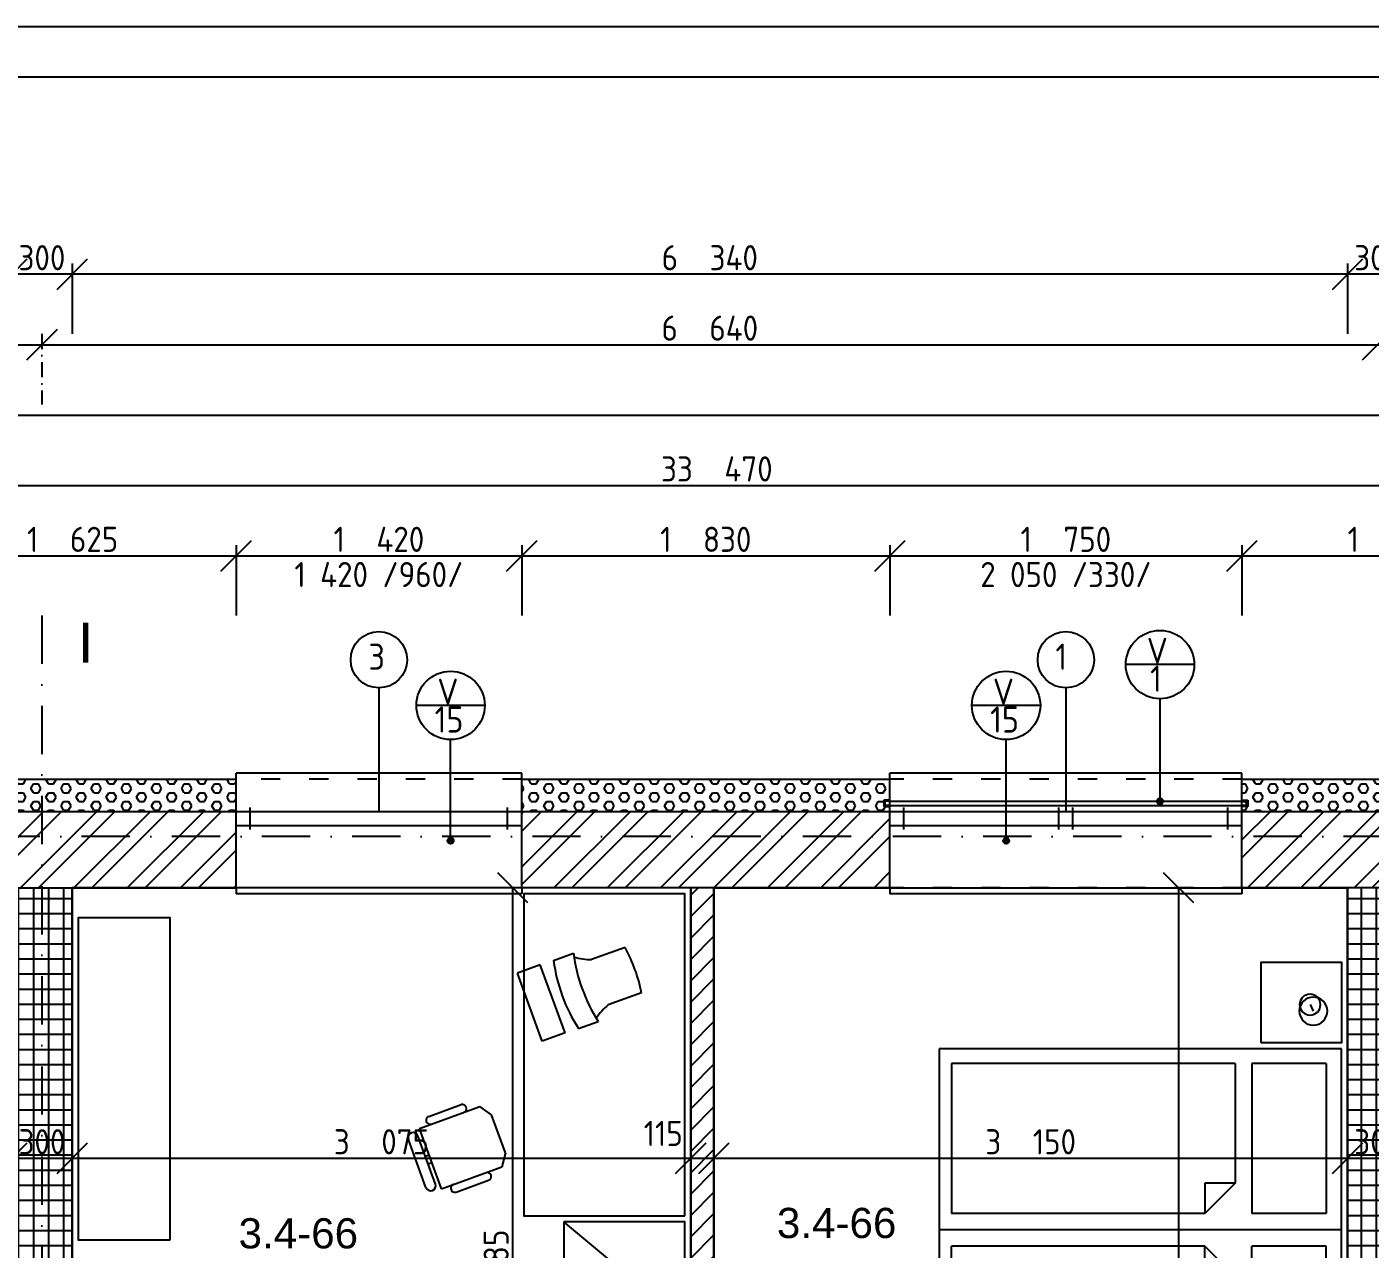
# Model space of a CAD drawing. Extents: x 4511820 to 5180432, y -1526536 to -944957.
# Drawn here: x 5136117 to 5142795, y -1112340 to -1106265 of the extents above; entities that cross this region are included whole.
import ezdxf

# ---------------------------------------------------------------- set-up
doc = ezdxf.new("R2010")
doc.units = 0
doc.header["$MEASUREMENT"] = 0
doc.linetypes.add('ACAD_ISO03W100', pattern=[30, 12, -18])
doc.linetypes.add('BODKOCIARKOVANA_3', pattern=[5.6, 3, -1.3, 0, -1.3])
doc.layers.get('0').update_dxf_attribs({"linetype": 'CONTINUOUS'})
doc.layers.get('Defpoints').update_dxf_attribs({"color": 61, "linetype": 'CONTINUOUS'})
for name, color, linetype in [('KÓTY', 4, 'CONTINUOUS'), ('MÚRY', 1, 'CONTINUOUS'), ('OKNÁ', 143, 'CONTINUOUS'), ('osi', 253, 'CONTINUOUS'), ('Plochy', 41, 'CONTINUOUS'), ('POPIS', 7, 'CONTINUOUS'), ('TENKÁ', 7, 'CONTINUOUS'), ('ZARIADENIE', 47, 'CONTINUOUS'), ('ŠRAFY', 82, 'CONTINUOUS')]:
    doc.layers.add(name, color=color, linetype=linetype)
doc.styles.add('ARIAL', font='arial.ttf')
doc.styles.add('styl1', font='arial.ttf')
doc.styles.add('STYLE1', font='isocp.shx')
doc.dimstyles.new('STANDARD-50', dxfattribs={"dimtxt": 125, "dimasz": 150, "dimexe": 10, "dimexo": 200, "dimgap": 20, "dimtad": 1, "dimdsep": 46, "dimlunit": 6, "dimtxsty": 'STYLE1', "dimblk1": 'OBLIQUE', "dimblk2": 'OBLIQUE', "dimsah": 1, "dimcen": 2.5, "dimse1": 1, "dimse2": 1, "dimadec": 0, "dimazin": 0, "dimtfac": 1, "dimtmove": 1, "dimatfit": 3, "dimldrblk": 'OBLIQUE', "dimfxl": 1, "dimtolj": 1, "dimtzin": 0, "dimarcsym": 0})
pattern_1 = [(45, (584112, 91563.12), (-132.5825215, 132.5825215), []), (45, (584200.39, 91563.12), (-132.5825215, 132.5825215), [])]
pattern_2 = [(90, (-3307273.674, 668852.734), (-75, 1e-14), []), (180, (-3307273.674, 668852.734), (-1e-14, -75), [])]

# ---------------------------------------------------------------- blocks, each defined once
blk = doc.blocks.new('_OBLIQUE')
at = {"color": 0, "linetype": 'ByBlock'}
blk.add_line((-0.5, -0.5), (0.5, 0.5), dxfattribs=at)
blk = doc.blocks.new('*D12458')
at = {"layer": 'Defpoints', "color": 0}
for p in [(5156282.5, -1108194.5), (5095887.5, -1110164.2), (5156282.5, -1110164.2)]:
    blk.add_point(p, dxfattribs=at)
at = {"layer": 'KÓTY', "color": 0, "lineweight": -2}
blk.add_line((5095887.5, -1108194.5), (5156282.5, -1108194.5), dxfattribs=at)
at = {"layer": 'KÓTY', "color": 0, "linetype": 'ByBlock', "lineweight": -2, "xscale": 150, "yscale": 150, "zscale": 150, "rotation": 180}
blk.add_blockref('_OBLIQUE', (5095887.5, -1108194.5), dxfattribs=at)
at = {"layer": 'KÓTY', "color": 0, "linetype": 'ByBlock', "lineweight": -2, "xscale": 150, "yscale": 150, "zscale": 150}
blk.add_blockref('_OBLIQUE', (5156282.5, -1108194.5), dxfattribs=at)
at = {"layer": 'KÓTY', "color": 0, "insert": (5126085, -1108112), "char_height": 125, "attachment_point": 5, "style": 'STYLE1'}
blk.add_mtext('\\A1;60ﾠ395', dxfattribs=at)
blk = doc.blocks.new('*D12466')
at = {"layer": 'Defpoints', "color": 0}
for p in [(5136192.5, -1107844.5), (5129552.5, -1110289.2), (5136192.5, -1110289.2)]:
    blk.add_point(p, dxfattribs=at)
at = {"layer": 'KÓTY', "color": 0, "lineweight": -2}
blk.add_line((5129552.5, -1107844.5), (5136192.5, -1107844.5), dxfattribs=at)
at = {"layer": 'KÓTY', "color": 0, "linetype": 'ByBlock', "lineweight": -2, "xscale": 150, "yscale": 150, "zscale": 150, "rotation": 180}
blk.add_blockref('_OBLIQUE', (5129552.5, -1107844.5), dxfattribs=at)
at = {"layer": 'KÓTY', "color": 0, "linetype": 'ByBlock', "lineweight": -2, "xscale": 150, "yscale": 150, "zscale": 150}
blk.add_blockref('_OBLIQUE', (5136192.5, -1107844.5), dxfattribs=at)
at = {"layer": 'KÓTY', "color": 0, "insert": (5132872.5, -1107762), "char_height": 125, "attachment_point": 5, "style": 'STYLE1'}
blk.add_mtext('\\A1;6ﾠ640', dxfattribs=at)
blk = doc.blocks.new('*D12467')
at = {"layer": 'Defpoints', "color": 0}
for p in [(5142832.5, -1107844.5), (5136192.5, -1110289.2), (5142832.5, -1110289.2)]:
    blk.add_point(p, dxfattribs=at)
at = {"layer": 'KÓTY', "color": 0, "lineweight": -2}
blk.add_line((5136192.5, -1107844.5), (5142832.5, -1107844.5), dxfattribs=at)
at = {"layer": 'KÓTY', "color": 0, "linetype": 'ByBlock', "lineweight": -2, "xscale": 150, "yscale": 150, "zscale": 150, "rotation": 180}
blk.add_blockref('_OBLIQUE', (5136192.5, -1107844.5), dxfattribs=at)
at = {"layer": 'KÓTY', "color": 0, "linetype": 'ByBlock', "lineweight": -2, "xscale": 150, "yscale": 150, "zscale": 150}
blk.add_blockref('_OBLIQUE', (5142832.5, -1107844.5), dxfattribs=at)
at = {"layer": 'KÓTY', "color": 0, "insert": (5139512.5, -1107762), "char_height": 125, "attachment_point": 5, "style": 'STYLE1'}
blk.add_mtext('\\A1;6ﾠ640', dxfattribs=at)
blk = doc.blocks.new('*D12468')
at = {"layer": 'Defpoints', "color": 0}
for p in [(5147467.5, -1107844.5), (5142832.5, -1110289.2), (5147467.5, -1110289.2)]:
    blk.add_point(p, dxfattribs=at)
at = {"layer": 'KÓTY', "color": 0, "lineweight": -2}
blk.add_line((5142832.5, -1107844.5), (5147467.5, -1107844.5), dxfattribs=at)
at = {"layer": 'KÓTY', "color": 0, "linetype": 'ByBlock', "lineweight": -2, "xscale": 150, "yscale": 150, "zscale": 150, "rotation": 180}
blk.add_blockref('_OBLIQUE', (5142832.5, -1107844.5), dxfattribs=at)
at = {"layer": 'KÓTY', "color": 0, "linetype": 'ByBlock', "lineweight": -2, "xscale": 150, "yscale": 150, "zscale": 150}
blk.add_blockref('_OBLIQUE', (5147467.5, -1107844.5), dxfattribs=at)
at = {"layer": 'KÓTY', "color": 0, "insert": (5145150, -1107762), "char_height": 125, "attachment_point": 5, "style": 'STYLE1'}
blk.add_mtext('\\A1;4ﾠ635', dxfattribs=at)
blk = doc.blocks.new('*D12493')
at = {"layer": 'Defpoints', "color": 0}
for p in [(5137157.5, -1108894.5), (5135532.5, -1110164.2), (5137157.5, -1110164.2)]:
    blk.add_point(p, dxfattribs=at)
at = {"layer": 'KÓTY', "color": 0, "lineweight": -2}
blk.add_line((5135532.5, -1108894.5), (5137157.5, -1108894.5), dxfattribs=at)
at = {"layer": 'KÓTY', "color": 0, "linetype": 'ByBlock', "lineweight": -2, "xscale": 150, "yscale": 150, "zscale": 150, "rotation": 180}
blk.add_blockref('_OBLIQUE', (5135532.5, -1108894.5), dxfattribs=at)
at = {"layer": 'KÓTY', "color": 0, "linetype": 'ByBlock', "lineweight": -2, "xscale": 150, "yscale": 150, "zscale": 150}
blk.add_blockref('_OBLIQUE', (5137157.5, -1108894.5), dxfattribs=at)
at = {"layer": 'KÓTY', "color": 0, "insert": (5136345, -1108812), "char_height": 125, "attachment_point": 5, "style": 'STYLE1'}
blk.add_mtext('\\A1;1ﾠ625', dxfattribs=at)
blk = doc.blocks.new('*D12494')
at = {"layer": 'Defpoints', "color": 0}
for p in [(5138577.5, -1108894.5), (5137157.5, -1110164.2), (5138577.5, -1110164.2)]:
    blk.add_point(p, dxfattribs=at)
at = {"layer": 'KÓTY', "color": 0, "lineweight": -2}
blk.add_line((5137157.5, -1108894.5), (5138577.5, -1108894.5), dxfattribs=at)
at = {"layer": 'KÓTY', "color": 0, "linetype": 'ByBlock', "lineweight": -2, "xscale": 150, "yscale": 150, "zscale": 150, "rotation": 180}
blk.add_blockref('_OBLIQUE', (5137157.5, -1108894.5), dxfattribs=at)
at = {"layer": 'KÓTY', "color": 0, "linetype": 'ByBlock', "lineweight": -2, "xscale": 150, "yscale": 150, "zscale": 150}
blk.add_blockref('_OBLIQUE', (5138577.5, -1108894.5), dxfattribs=at)
at = {"layer": 'KÓTY', "color": 0, "insert": (5137867.5, -1108812), "char_height": 125, "attachment_point": 5, "style": 'STYLE1'}
blk.add_mtext('\\A1;1ﾠ420', dxfattribs=at)
blk = doc.blocks.new('*D12495')
at = {"layer": 'Defpoints', "color": 0}
for p in [(5140407.5, -1108894.5), (5138577.5, -1110164.2), (5140407.5, -1110164.2)]:
    blk.add_point(p, dxfattribs=at)
at = {"layer": 'KÓTY', "color": 0, "lineweight": -2}
blk.add_line((5138577.5, -1108894.5), (5140407.5, -1108894.5), dxfattribs=at)
at = {"layer": 'KÓTY', "color": 0, "linetype": 'ByBlock', "lineweight": -2, "xscale": 150, "yscale": 150, "zscale": 150, "rotation": 180}
blk.add_blockref('_OBLIQUE', (5138577.5, -1108894.5), dxfattribs=at)
at = {"layer": 'KÓTY', "color": 0, "linetype": 'ByBlock', "lineweight": -2, "xscale": 150, "yscale": 150, "zscale": 150}
blk.add_blockref('_OBLIQUE', (5140407.5, -1108894.5), dxfattribs=at)
at = {"layer": 'KÓTY', "color": 0, "insert": (5139492.5, -1108812), "char_height": 125, "attachment_point": 5, "style": 'STYLE1'}
blk.add_mtext('\\A1;1ﾠ830', dxfattribs=at)
blk = doc.blocks.new('*D12496')
at = {"layer": 'Defpoints', "color": 0}
for p in [(5142157.5, -1108894.5), (5140407.5, -1110164.2), (5142157.5, -1110164.2)]:
    blk.add_point(p, dxfattribs=at)
at = {"layer": 'KÓTY', "color": 0, "lineweight": -2}
blk.add_line((5140407.5, -1108894.5), (5142157.5, -1108894.5), dxfattribs=at)
at = {"layer": 'KÓTY', "color": 0, "linetype": 'ByBlock', "lineweight": -2, "xscale": 150, "yscale": 150, "zscale": 150, "rotation": 180}
blk.add_blockref('_OBLIQUE', (5140407.5, -1108894.5), dxfattribs=at)
at = {"layer": 'KÓTY', "color": 0, "linetype": 'ByBlock', "lineweight": -2, "xscale": 150, "yscale": 150, "zscale": 150}
blk.add_blockref('_OBLIQUE', (5142157.5, -1108894.5), dxfattribs=at)
at = {"layer": 'KÓTY', "color": 0, "insert": (5141282.5, -1108812), "char_height": 125, "attachment_point": 5, "style": 'STYLE1'}
blk.add_mtext('\\A1;1ﾠ750', dxfattribs=at)
blk = doc.blocks.new('*D12497')
at = {"layer": 'Defpoints', "color": 0}
for p in [(5143657.5, -1108894.5), (5142157.5, -1110164.2), (5143657.5, -1110164.2)]:
    blk.add_point(p, dxfattribs=at)
at = {"layer": 'KÓTY', "color": 0, "lineweight": -2}
blk.add_line((5142157.5, -1108894.5), (5143657.5, -1108894.5), dxfattribs=at)
at = {"layer": 'KÓTY', "color": 0, "linetype": 'ByBlock', "lineweight": -2, "xscale": 150, "yscale": 150, "zscale": 150, "rotation": 180}
blk.add_blockref('_OBLIQUE', (5142157.5, -1108894.5), dxfattribs=at)
at = {"layer": 'KÓTY', "color": 0, "linetype": 'ByBlock', "lineweight": -2, "xscale": 150, "yscale": 150, "zscale": 150}
blk.add_blockref('_OBLIQUE', (5143657.5, -1108894.5), dxfattribs=at)
at = {"layer": 'KÓTY', "color": 0, "insert": (5142907.5, -1108812), "char_height": 125, "attachment_point": 5, "style": 'STYLE1'}
blk.add_mtext('\\A1;1ﾠ500', dxfattribs=at)
blk = doc.blocks.new('*D12507')
at = {"layer": 'Defpoints', "color": 0}
for p in [(5156282.5, -1108544.5), (5122812.5, -1110004.2), (5156282.5, -1110164.2)]:
    blk.add_point(p, dxfattribs=at)
at = {"layer": 'KÓTY', "color": 0, "lineweight": -2}
blk.add_line((5122812.5, -1108544.5), (5156282.5, -1108544.5), dxfattribs=at)
at = {"layer": 'KÓTY', "color": 0, "linetype": 'ByBlock', "lineweight": -2, "xscale": 150, "yscale": 150, "zscale": 150, "rotation": 180}
blk.add_blockref('_OBLIQUE', (5122812.5, -1108544.5), dxfattribs=at)
at = {"layer": 'KÓTY', "color": 0, "linetype": 'ByBlock', "lineweight": -2, "xscale": 150, "yscale": 150, "zscale": 150}
blk.add_blockref('_OBLIQUE', (5156282.5, -1108544.5), dxfattribs=at)
at = {"layer": 'KÓTY', "color": 0, "insert": (5139547.5, -1108462), "char_height": 125, "attachment_point": 5, "style": 'STYLE1'}
blk.add_mtext('\\A1;33ﾠ470', dxfattribs=at)
blk = doc.blocks.new('*D12609')
at = {"layer": 'Defpoints', "color": 0}
for p in [(5142682.5, -1107494.5), (5142682.5, -1110544.2), (5142982.5, -1110544.2)]:
    blk.add_point(p, dxfattribs=at)
at = {"layer": 'KÓTY', "color": 0, "lineweight": -2}
blk.add_line((5142982.5, -1107494.5), (5142682.5, -1107494.5), dxfattribs=at)
at = {"layer": 'KÓTY', "color": 0, "linetype": 'ByBlock', "lineweight": -2, "xscale": 150, "yscale": 150, "zscale": 150, "rotation": 180}
blk.add_blockref('_OBLIQUE', (5142682.5, -1107494.5), dxfattribs=at)
at = {"layer": 'KÓTY', "color": 0, "linetype": 'ByBlock', "lineweight": -2, "xscale": 150, "yscale": 150, "zscale": 150}
blk.add_blockref('_OBLIQUE', (5142982.5, -1107494.5), dxfattribs=at)
at = {"layer": 'KÓTY', "color": 0, "insert": (5142832.5, -1107412), "char_height": 125, "attachment_point": 5, "style": 'STYLE1'}
blk.add_mtext('\\A1;300', dxfattribs=at)
blk = doc.blocks.new('*D12610')
at = {"layer": 'Defpoints', "color": 0}
for p in [(5136342.5, -1107494.5), (5136342.5, -1110544.2), (5142682.5, -1110544.2)]:
    blk.add_point(p, dxfattribs=at)
at = {"layer": 'KÓTY', "color": 0, "lineweight": -2}
blk.add_line((5142682.5, -1107494.5), (5136342.5, -1107494.5), dxfattribs=at)
at = {"layer": 'KÓTY', "color": 0, "linetype": 'ByBlock', "lineweight": -2, "xscale": 150, "yscale": 150, "zscale": 150, "rotation": 180}
blk.add_blockref('_OBLIQUE', (5136342.5, -1107494.5), dxfattribs=at)
at = {"layer": 'KÓTY', "color": 0, "linetype": 'ByBlock', "lineweight": -2, "xscale": 150, "yscale": 150, "zscale": 150}
blk.add_blockref('_OBLIQUE', (5142682.5, -1107494.5), dxfattribs=at)
at = {"layer": 'KÓTY', "color": 0, "insert": (5139512.5, -1107412), "char_height": 125, "attachment_point": 5, "style": 'STYLE1'}
blk.add_mtext('\\A1;6ﾠ340', dxfattribs=at)
blk = doc.blocks.new('*D12611')
at = {"layer": 'Defpoints', "color": 0}
for p in [(5136042.5, -1107494.5), (5136042.5, -1110544.2), (5136342.5, -1110544.2)]:
    blk.add_point(p, dxfattribs=at)
at = {"layer": 'KÓTY', "color": 0, "lineweight": -2}
blk.add_line((5136342.5, -1107494.5), (5136042.5, -1107494.5), dxfattribs=at)
at = {"layer": 'KÓTY', "color": 0, "linetype": 'ByBlock', "lineweight": -2, "xscale": 150, "yscale": 150, "zscale": 150, "rotation": 180}
blk.add_blockref('_OBLIQUE', (5136042.5, -1107494.5), dxfattribs=at)
at = {"layer": 'KÓTY', "color": 0, "linetype": 'ByBlock', "lineweight": -2, "xscale": 150, "yscale": 150, "zscale": 150}
blk.add_blockref('_OBLIQUE', (5136342.5, -1107494.5), dxfattribs=at)
at = {"layer": 'KÓTY', "color": 0, "insert": (5136192.5, -1107412), "char_height": 125, "attachment_point": 5, "style": 'STYLE1'}
blk.add_mtext('\\A1;300', dxfattribs=at)
blk = doc.blocks.new('SKRINA')
at = {"layer": 'ZARIADENIE'}
for p, q in [((4449069, -1324645.2), (4448469, -1324145.2)), ((4448469, -1325145.2), (4449069, -1324645.2))]:
    blk.add_line(p, q, dxfattribs=at)
blk.add_lwpolyline([(4448469, -1324145.2), (4448469, -1325145.2), (4449069, -1325145.2), (4449069, -1324145.2)], close=True, dxfattribs=at)
blk = doc.blocks.new('DVOJPOSTEL')
at = {"layer": 'ZARIADENIE', "ltscale": 0.25}
for p, q in [((4444359, -1314665.2), (4444359, -1312665.2)), ((4444359, -1312665.2), (4446159, -1312665.2)), ((4445259, -1312665.2), (4445259, -1314665.2)), ((4446159, -1312665.2), (4446159, -1314665.2)), ((4444139.6, -1312821.2), (4444171.8, -1312805.1)), ((4446378.4, -1312821.2), (4446346.2, -1312805.1)), ((4446159, -1314665.2), (4444359, -1314665.2))]:
    blk.add_line(p, q, dxfattribs=at)
at = {"layer": 'ZARIADENIE', "color": 76, "ltscale": 0.25}
for p, q in [((4444432.3, -1312741.6), (4445177.9, -1312741.6)), ((4444432.3, -1312741.6), (4444432.3, -1313110.9)), ((4445177.9, -1312741.6), (4445177.9, -1313110.9)), ((4446085.7, -1312741.6), (4445340.1, -1312741.6)), ((4445340.1, -1312741.6), (4445340.1, -1313110.9)), ((4446085.7, -1312741.6), (4446085.7, -1313110.9)), ((4444432.3, -1313110.9), (4445177.9, -1313110.9)), ((4446085.7, -1313110.9), (4445340.1, -1313110.9)), ((4444432.3, -1313193.6), (4444432.3, -1314603.6)), ((4444432.3, -1313193.6), (4445027.9, -1313193.6)), ((4445027.9, -1313193.6), (4445177.9, -1313343.6)), ((4445027.9, -1313193.6), (4445027.9, -1313343.6)), ((4445490.1, -1313193.6), (4445340.1, -1313343.6)), ((4446085.7, -1313193.6), (4445490.1, -1313193.6)), ((4445490.1, -1313193.6), (4445490.1, -1313343.6)), ((4446085.7, -1313193.6), (4446085.7, -1314603.6)), ((4445027.9, -1313343.6), (4445177.9, -1313343.6)), ((4445177.9, -1313343.6), (4445177.9, -1314603.6)), ((4445340.1, -1313343.6), (4445340.1, -1314603.6)), ((4445490.1, -1313343.6), (4445340.1, -1313343.6)), ((4444432.3, -1314603.6), (4445177.9, -1314603.6)), ((4446085.7, -1314603.6), (4445340.1, -1314603.6))]:
    blk.add_line(p, q, dxfattribs=at)
at = {"layer": 'ZARIADENIE'}
for points in [[(4444329, -1313065.2), (4443929, -1313065.2), (4443929, -1312665.2), (4444329, -1312665.2)], [(4446189, -1313065.2), (4446589, -1313065.2), (4446589, -1312665.2), (4446189, -1312665.2)]]:
    blk.add_lwpolyline(points, close=True, dxfattribs=at)
at = {"layer": 'ZARIADENIE', "ltscale": 0.25}
for centre, radius in [((4444139.6, -1312821.2), 51.9), ((4444171.8, -1312805.1), 69.7), ((4446346.2, -1312805.1), 69.7), ((4446378.4, -1312821.2), 51.9)]:
    blk.add_circle(centre, radius, dxfattribs=at)
blk = doc.blocks.new('*D17491')
at = {"layer": 'Defpoints', "color": 0}
for p in [(5142682.5, -1110309.7), (5142982.5, -1110309.7), (5142682.5, -1111889)]:
    blk.add_point(p, dxfattribs=at)
at = {"layer": 'KÓTY', "color": 0, "lineweight": -2}
blk.add_line((5142982.5, -1111889), (5142682.5, -1111889), dxfattribs=at)
at = {"layer": 'KÓTY', "color": 0, "linetype": 'ByBlock', "lineweight": -2, "xscale": 150, "yscale": 150, "zscale": 150, "rotation": 180}
blk.add_blockref('_OBLIQUE', (5142682.5, -1111889), dxfattribs=at)
at = {"layer": 'KÓTY', "color": 0, "linetype": 'ByBlock', "lineweight": -2, "xscale": 150, "yscale": 150, "zscale": 150}
blk.add_blockref('_OBLIQUE', (5142982.5, -1111889), dxfattribs=at)
at = {"layer": 'KÓTY', "color": 0, "insert": (5142832.5, -1111806.5), "char_height": 125, "attachment_point": 5, "style": 'STYLE1'}
blk.add_mtext('\\A1;300', dxfattribs=at)
blk = doc.blocks.new('*D17492')
at = {"layer": 'Defpoints', "color": 0}
for p in [(5139532.5, -1110309.7), (5142682.5, -1110309.7), (5139532.5, -1111889)]:
    blk.add_point(p, dxfattribs=at)
at = {"layer": 'KÓTY', "color": 0, "lineweight": -2}
blk.add_line((5142682.5, -1111889), (5139532.5, -1111889), dxfattribs=at)
at = {"layer": 'KÓTY', "color": 0, "linetype": 'ByBlock', "lineweight": -2, "xscale": 150, "yscale": 150, "zscale": 150, "rotation": 180}
blk.add_blockref('_OBLIQUE', (5139532.5, -1111889), dxfattribs=at)
at = {"layer": 'KÓTY', "color": 0, "linetype": 'ByBlock', "lineweight": -2, "xscale": 150, "yscale": 150, "zscale": 150}
blk.add_blockref('_OBLIQUE', (5142682.5, -1111889), dxfattribs=at)
at = {"layer": 'KÓTY', "color": 0, "insert": (5141107.5, -1111806.5), "char_height": 125, "attachment_point": 5, "style": 'STYLE1'}
blk.add_mtext('\\A1;3ﾠ150', dxfattribs=at)
blk = doc.blocks.new('*D17493')
at = {"layer": 'Defpoints', "color": 0}
for p in [(5139417.5, -1110309.7), (5139532.5, -1110309.7), (5139417.5, -1111889)]:
    blk.add_point(p, dxfattribs=at)
at = {"layer": 'KÓTY', "color": 0, "lineweight": -2}
blk.add_line((5139532.5, -1111889), (5139417.5, -1111889), dxfattribs=at)
at = {"layer": 'KÓTY', "color": 0, "linetype": 'ByBlock', "lineweight": -2, "xscale": 150, "yscale": 150, "zscale": 150, "rotation": 180}
blk.add_blockref('_OBLIQUE', (5139417.5, -1111889), dxfattribs=at)
at = {"layer": 'KÓTY', "color": 0, "linetype": 'ByBlock', "lineweight": -2, "xscale": 150, "yscale": 150, "zscale": 150}
blk.add_blockref('_OBLIQUE', (5139532.5, -1111889), dxfattribs=at)
at = {"layer": 'KÓTY', "color": 0, "insert": (5139281, -1111765), "char_height": 125, "attachment_point": 5, "style": 'STYLE1'}
blk.add_mtext('\\A1;115', dxfattribs=at)
blk = doc.blocks.new('*D17494')
at = {"layer": 'Defpoints', "color": 0}
for p in [(5136342.5, -1110309.7), (5139417.5, -1110309.7), (5136342.5, -1111889)]:
    blk.add_point(p, dxfattribs=at)
at = {"layer": 'KÓTY', "color": 0, "lineweight": -2}
blk.add_line((5139417.5, -1111889), (5136342.5, -1111889), dxfattribs=at)
at = {"layer": 'KÓTY', "color": 0, "linetype": 'ByBlock', "lineweight": -2, "xscale": 150, "yscale": 150, "zscale": 150, "rotation": 180}
blk.add_blockref('_OBLIQUE', (5136342.5, -1111889), dxfattribs=at)
at = {"layer": 'KÓTY', "color": 0, "linetype": 'ByBlock', "lineweight": -2, "xscale": 150, "yscale": 150, "zscale": 150}
blk.add_blockref('_OBLIQUE', (5139417.5, -1111889), dxfattribs=at)
at = {"layer": 'KÓTY', "color": 0, "insert": (5137880, -1111806.5), "char_height": 125, "attachment_point": 5, "style": 'STYLE1'}
blk.add_mtext('\\A1;3ﾠ075', dxfattribs=at)
blk = doc.blocks.new('*D17495')
at = {"layer": 'Defpoints', "color": 0}
for p in [(5136042.5, -1110309.7), (5136342.5, -1110309.7), (5136042.5, -1111889)]:
    blk.add_point(p, dxfattribs=at)
at = {"layer": 'KÓTY', "color": 0, "lineweight": -2}
blk.add_line((5136342.5, -1111889), (5136042.5, -1111889), dxfattribs=at)
at = {"layer": 'KÓTY', "color": 0, "linetype": 'ByBlock', "lineweight": -2, "xscale": 150, "yscale": 150, "zscale": 150, "rotation": 180}
blk.add_blockref('_OBLIQUE', (5136042.5, -1111889), dxfattribs=at)
at = {"layer": 'KÓTY', "color": 0, "linetype": 'ByBlock', "lineweight": -2, "xscale": 150, "yscale": 150, "zscale": 150}
blk.add_blockref('_OBLIQUE', (5136342.5, -1111889), dxfattribs=at)
at = {"layer": 'KÓTY', "color": 0, "insert": (5136192.5, -1111806.5), "char_height": 125, "attachment_point": 5, "style": 'STYLE1'}
blk.add_mtext('\\A1;300', dxfattribs=at)
blk = doc.blocks.new('*D18004')
at = {"layer": 'Defpoints', "color": 0}
for p in [(5138533, -1110544.2), (5138644, -1110544.2), (5138644, -1114429.2)]:
    blk.add_point(p, dxfattribs=at)
at = {"layer": 'KÓTY', "color": 0, "lineweight": -2}
blk.add_line((5138533, -1114429.2), (5138533, -1110544.2), dxfattribs=at)
at = {"layer": 'KÓTY', "color": 0, "linetype": 'ByBlock', "lineweight": -2, "xscale": 150, "yscale": 150, "zscale": 150}
for p, rotation in [((5138533, -1110544.2), 90), ((5138533, -1114429.2), 270)]:
    blk.add_blockref('_OBLIQUE', p, dxfattribs=dict(at, rotation=rotation))
at = {"layer": 'KÓTY', "color": 0, "insert": (5138450.5, -1112486.7), "char_height": 125, "attachment_point": 5, "rotation": 90, "style": 'STYLE1'}
blk.add_mtext('\\A1;3ﾠ885', dxfattribs=at)
blk = doc.blocks.new('*D18045')
at = {"layer": 'Defpoints', "color": 0}
for p in [(5141843.5, -1110544.2), (5142682.5, -1110544.2), (5142682.5, -1114579.2)]:
    blk.add_point(p, dxfattribs=at)
at = {"layer": 'KÓTY', "color": 0, "lineweight": -2}
blk.add_line((5141843.5, -1114579.2), (5141843.5, -1110544.2), dxfattribs=at)
at = {"layer": 'KÓTY', "color": 0, "linetype": 'ByBlock', "lineweight": -2, "xscale": 150, "yscale": 150, "zscale": 150}
for p, rotation in [((5141843.5, -1110544.2), 90), ((5141843.5, -1114579.2), 270)]:
    blk.add_blockref('_OBLIQUE', p, dxfattribs=dict(at, rotation=rotation))
at = {"layer": 'KÓTY', "color": 0, "insert": (5141742, -1112780), "char_height": 125, "attachment_point": 5, "rotation": 90, "style": 'STYLE1'}
blk.add_mtext('\\A1;4ﾠ035', dxfattribs=at)

msp = doc.modelspace()

# ---------------------------------------------------------------- hatches: boundary and pattern name
at = {"layer": 'TENKÁ'}
h = msp.add_hatch(color=256, dxfattribs=at)
h.dxf.hatch_style = 1
h.paths.add_polyline_path([(5140407.5, -1110134.191), (5140382.5, -1110134.191), (5140382.5, -1110114.191), (5140407.5, -1110114.191), (5140407.5, -1110109.191), (5140377.5, -1110109.191), (5140377.5, -1110139.191), (5140407.5, -1110139.191)])
h = msp.add_hatch(color=256, dxfattribs=at)
h.dxf.hatch_style = 1
h.paths.add_polyline_path([(5141750.5, -1110099.191, 2.41421356), (5141765.5, -1110114.191, 0.41421356)])
h = msp.add_hatch(color=256, dxfattribs=at)
h.dxf.hatch_style = 1
h.paths.add_polyline_path([(5142157.5, -1110134.191), (5142182.5, -1110134.191), (5142182.5, -1110114.191), (5142157.5, -1110114.191), (5142157.5, -1110109.191), (5142187.5, -1110109.191), (5142187.5, -1110139.191), (5142157.5, -1110139.191)])
h = msp.add_hatch(color=256, dxfattribs=at)
h.dxf.hatch_style = 1
h.paths.add_polyline_path([(5138223.766, -1110294.865, 2.41421356), (5138238.766, -1110309.865, 0.41421356)])
h = msp.add_hatch(color=256, dxfattribs=at)
h.dxf.hatch_style = 1
h.paths.add_polyline_path([(5140985.624, -1110294.865, 2.41421356), (5141000.624, -1110309.865, 0.41421356)])
at = {"layer": 'ŠRAFY'}
h = msp.add_hatch(dxfattribs=at)
h.set_pattern_fill('HEX', color=256, scale=200)
h.paths.add_polyline_path([(5135532.5, -1110164.191), (5137157.5, -1110164.191), (5137157.5, -1110004.191), (5135532.5, -1110004.191)])
h = msp.add_hatch(dxfattribs=at)
h.set_pattern_fill('HEX', color=256, scale=200)
h.paths.add_polyline_path([(5138577.5, -1110164.191), (5140407.5, -1110164.191), (5140407.5, -1110004.191), (5138577.5, -1110004.191)])
h = msp.add_hatch(dxfattribs=at)
h.set_pattern_fill('HEX', color=256, scale=200)
h.paths.add_polyline_path([(5142157.5, -1110164.191), (5143657.5, -1110164.191), (5143657.5, -1110004.191), (5142157.5, -1110004.191)])
h = msp.add_hatch(dxfattribs=at)
h.set_pattern_fill('ANSI32', color=256, scale=500)
h.set_pattern_definition(pattern_1)
h.paths.add_polyline_path([(5135532.5, -1110164.191), (5135532.5, -1110544.191), (5136042.5, -1110544.191), (5136342.5, -1110544.191), (5137157.5, -1110544.191), (5137157.5, -1110164.191)])
h = msp.add_hatch(dxfattribs=at)
h.set_pattern_fill('ANSI32', color=256, scale=500)
h.set_pattern_definition(pattern_1)
h.paths.add_polyline_path([(5138577.5, -1110164.191), (5138577.5, -1110544.191), (5139417.5, -1110544.191), (5139532.5, -1110544.191), (5140407.5, -1110544.191), (5140407.5, -1110164.191)])
h = msp.add_hatch(dxfattribs=at)
h.set_pattern_fill('ANSI32', color=256, scale=500)
h.set_pattern_definition(pattern_1)
h.paths.add_polyline_path([(5143657.5, -1110164.191), (5142157.5, -1110164.191), (5142157.5, -1110544.191), (5142682.5, -1110544.191), (5142982.5, -1110544.191), (5143657.5, -1110544.191)])
at = {"layer": 'ŠRAFY', "ltscale": 0.25}
h = msp.add_hatch(dxfattribs=at)
h.set_pattern_fill('ANSI37', color=256, scale=600, angle=45)
h.set_pattern_definition(pattern_2)
h.paths.add_polyline_path([(5136157.5, -1114544.191), (5136342.5, -1114544.191), (5136342.5, -1114429.191), (5136342.5, -1110544.191), (5136042.5, -1110544.191), (5136042.5, -1113729.191), (5136042.5, -1113844.191), (5136042.5, -1114094.191), (5136042.5, -1114209.191), (5136042.5, -1114544.191)])
h = msp.add_hatch(dxfattribs=at)
h.set_pattern_fill('ANSI31', color=256, scale=600, style=0)
h.set_pattern_definition([(45, (515270.5, 303822), (-53.0330086, 53.0330086), [])])
h.paths.add_polyline_path([(5139417.5, -1114429.191), (5139242.5, -1114429.191), (5139242.5, -1114544.191), (5139417.5, -1114544.191), (5139632.5, -1114544.191), (5139632.5, -1114429.191), (5139532.5, -1114429.191), (5139532.5, -1110544.191), (5139417.5, -1110544.191)])
h = msp.add_hatch(dxfattribs=at)
h.set_pattern_fill('ANSI37', color=256, scale=600, angle=45)
h.set_pattern_definition(pattern_2)
h.paths.add_polyline_path([(5147482.5, -1121279.191), (5147482.5, -1121164.191), (5146212.5, -1121164.191), (5146097.5, -1121164.191), (5145097.5, -1121164.191), (5144982.5, -1121164.191), (5142982.5, -1121164.191), (5142982.5, -1119429.191), (5142982.5, -1119314.191), (5142982.5, -1118304.191), (5142982.5, -1118164.191), (5142982.5, -1110544.191), (5142682.5, -1110544.191), (5142682.5, -1114579.191), (5142682.5, -1114694.191), (5142682.5, -1115694.191), (5142682.5, -1115809.191), (5142682.5, -1118059.191), (5142682.5, -1118174.191), (5142682.5, -1123464.191), (5142982.5, -1123464.191), (5142982.5, -1121464.191), (5147232.5, -1121464.191), (5147482.5, -1121464.191)])

# ---------------------------------------------------------------- linework, layer by layer
at = {"layer": 'KÓTY', "ltscale": 25}
for p, q in [((5136342.5, -1107441.097), (5136342.5, -1107791.097)), ((5142682.5, -1107441.097), (5142682.5, -1107791.097))]:
    msp.add_line(p, q, dxfattribs=at)
at = {"layer": 'KÓTY', "linetype": 'BODKOCIARKOVANA_3', "ltscale": 25}
msp.add_line((5136192.5, -1107791.097), (5136192.5, -1108141.097), dxfattribs=at)
at = {"layer": 'KÓTY', "ltscale": 0.25}
for p, q in [((5137157.5, -1108841.097), (5137157.5, -1109191.097)), ((5138577.5, -1108841.097), (5138577.5, -1109191.097)), ((5140407.5, -1108841.097), (5140407.5, -1109191.097)), ((5142157.5, -1108841.097), (5142157.5, -1109191.097))]:
    msp.add_line(p, q, dxfattribs=at)
at = {"layer": 'MÚRY'}
for p, q in [((5135532.5, -1110004.191), (5137157.5, -1110004.191)), ((5137157.5, -1110544.191), (5137157.5, -1110004.191)), ((5138577.5, -1110004.191), (5140407.5, -1110004.191)), ((5138577.5, -1110544.191), (5138577.5, -1110004.191)), ((5140407.5, -1110544.191), (5140407.5, -1110004.191)), ((5142157.5, -1110004.191), (5143657.5, -1110004.191)), ((5142157.5, -1110544.191), (5142157.5, -1110004.191)), ((5136342.5, -1114429.191), (5136342.5, -1110544.191)), ((5136342.5, -1110544.191), (5137157.5, -1110544.191)), ((5139417.5, -1110544.191), (5138577.5, -1110544.191)), ((5139417.5, -1110544.191), (5139417.5, -1114429.191)), ((5140407.5, -1110544.191), (5139532.5, -1110544.191)), ((5139532.5, -1110544.191), (5139532.5, -1114429.191)), ((5142682.5, -1110544.191), (5142157.5, -1110544.191)), ((5142682.5, -1114579.191), (5142682.5, -1110544.191))]:
    msp.add_line(p, q, dxfattribs=at)
at = {"layer": 'OKNÁ', "ltscale": 0.25}
for p, q in [((5137867.5, -1109550.338), (5137867.5, -1110164.191)), ((5141282.5, -1109550.338), (5141282.5, -1110164.191)), ((5140407.5, -1110114.191), (5142157.5, -1110114.191)), ((5140407.5, -1110134.191), (5142157.5, -1110134.191)), ((5140407.5, -1110134.191), (5142157.5, -1110134.191)), ((5137157.5, -1110164.191), (5138577.5, -1110164.191)), ((5137227.5, -1110254.191), (5137227.5, -1110144.191)), ((5137227.5, -1110254.191), (5137227.5, -1110144.191)), ((5138507.5, -1110254.191), (5138507.5, -1110144.191)), ((5138507.5, -1110254.191), (5138507.5, -1110144.191)), ((5140407.5, -1110164.191), (5142157.5, -1110164.191)), ((5140477.5, -1110254.191), (5140477.5, -1110144.191)), ((5140477.5, -1110254.191), (5140477.5, -1110144.191)), ((5141247.5, -1110254.191), (5141247.5, -1110144.191)), ((5141247.5, -1110254.191), (5141247.5, -1110144.191)), ((5141317.5, -1110254.191), (5141317.5, -1110144.191)), ((5141317.5, -1110254.191), (5141317.5, -1110144.191)), ((5142087.5, -1110254.191), (5142087.5, -1110144.191)), ((5142087.5, -1110254.191), (5142087.5, -1110144.191)), ((5137157.5, -1110234.191), (5138577.5, -1110234.191)), ((5140407.5, -1110234.191), (5142157.5, -1110234.191))]:
    msp.add_line(p, q, dxfattribs=at)
for centre in [(5137867.5, -1109410.338), (5141282.5, -1109410.338)]:
    msp.add_circle(centre, 140, dxfattribs=at)
at = {"layer": 'osi', "linetype": 'BODKOCIARKOVANA_3', "ltscale": 80}
for p, q in [((5136192.5, -1109191.097), (5136192.5, -1141119)), ((5157242.5, -1110289.191), (5093572.5, -1110289.191))]:
    msp.add_line(p, q, dxfattribs=at)
at = {"layer": 'Plochy'}
for points in [[(5139417.5, -1110544.191), (5136342.5, -1110544.191), (5136342.5, -1114429.191), (5139417.5, -1114429.191)], [(5139532.5, -1110544.191), (5142682.5, -1110544.191), (5142682.5, -1114579.191), (5140797.5, -1114579.191), (5140797.5, -1114429.191), (5139532.5, -1114429.191)]]:
    msp.add_lwpolyline(points, close=True, dxfattribs=at)
at = {"layer": 'TENKÁ', "color": 7}
for p, q in [((5180432, -1106264.537), (5091141, -1106264.537)), ((5180182, -1106514.537), (5091391, -1106514.537))]:
    msp.add_line(p, q, dxfattribs=at)
at = {"layer": 'TENKÁ', "ltscale": 0.25}
for p, q in [((5141920.5, -1109434.355), (5141580.5, -1109434.355)), ((5138393.766, -1109637.462), (5138053.766, -1109637.462)), ((5141155.624, -1109637.462), (5140815.624, -1109637.462)), ((5141750.5, -1110114.191), (5141750.5, -1109604.355)), ((5138223.766, -1110309.865), (5138223.766, -1109807.462)), ((5140985.624, -1110309.865), (5140985.624, -1109807.462)), ((5138577.5, -1109974.191), (5137157.5, -1109974.191)), ((5137157.5, -1110004.191), (5137157.5, -1109974.191)), ((5138577.5, -1110004.191), (5138577.5, -1109974.191)), ((5142157.5, -1109974.191), (5140407.5, -1109974.191)), ((5140407.5, -1110004.191), (5140407.5, -1109974.191)), ((5142157.5, -1110004.191), (5142157.5, -1109974.191)), ((5137157.5, -1110544.191), (5137157.5, -1110574.191)), ((5138577.5, -1110574.191), (5137157.5, -1110574.191)), ((5138577.5, -1110544.191), (5138577.5, -1110574.191)), ((5140407.5, -1110544.191), (5140407.5, -1110574.191)), ((5142157.5, -1110574.191), (5140407.5, -1110574.191)), ((5142157.5, -1110544.191), (5142157.5, -1110574.191))]:
    msp.add_line(p, q, dxfattribs=at)
at = {"layer": 'TENKÁ', "linetype": 'ACAD_ISO03W100', "ltscale": 8}
for p, q in [((5138577.5, -1110004.191), (5137157.5, -1110004.191)), ((5142157.5, -1110004.191), (5140407.5, -1110004.191)), ((5138577.5, -1110544.191), (5137157.5, -1110544.191)), ((5142157.5, -1110544.191), (5140407.5, -1110544.191))]:
    msp.add_line(p, q, dxfattribs=at)
at = {"layer": 'TENKÁ'}
for p, q in [((5140407.5, -1110109.191), (5140377.5, -1110109.191)), ((5140377.5, -1110109.191), (5140377.5, -1110139.191)), ((5140407.5, -1110134.191), (5140377.5, -1110134.191)), ((5140407.5, -1110114.191), (5140382.5, -1110114.191)), ((5140382.5, -1110114.191), (5140382.5, -1110134.191)), ((5140382.5, -1110134.191), (5140407.5, -1110134.191)), ((5142157.5, -1110109.191), (5142187.5, -1110109.191)), ((5142157.5, -1110114.191), (5142182.5, -1110114.191)), ((5142157.5, -1110134.191), (5142187.5, -1110134.191)), ((5142182.5, -1110134.191), (5142157.5, -1110134.191)), ((5142182.5, -1110114.191), (5142182.5, -1110134.191)), ((5142187.5, -1110109.191), (5142187.5, -1110139.191)), ((5135532.5, -1110164.191), (5137157.5, -1110164.191)), ((5138577.5, -1110164.191), (5140407.5, -1110164.191)), ((5140377.5, -1110139.191), (5140407.5, -1110139.191)), ((5142187.5, -1110139.191), (5142157.5, -1110139.191)), ((5142157.5, -1110164.191), (5143657.5, -1110164.191)), ((5136042.5, -1110544.191), (5136342.5, -1110544.191)), ((5139532.5, -1110544.191), (5139417.5, -1110544.191)), ((5142982.5, -1110544.191), (5142682.5, -1110544.191))]:
    msp.add_line(p, q, dxfattribs=at)
at = {"layer": 'TENKÁ', "ltscale": 0.25}
for centre in [(5141750.5, -1109434.355), (5138223.766, -1109637.462), (5140985.624, -1109637.462)]:
    msp.add_circle(centre, 170, dxfattribs=at)
at = {"layer": 'TENKÁ'}
for centre in [(5141750.5, -1110114.191), (5138223.766, -1110309.865), (5140985.624, -1110309.865)]:
    msp.add_circle(centre, 15, dxfattribs=at)
at = {"layer": 'ZARIADENIE', "color": 8, "ltscale": 0.25}
for p, q in [((5139091.216, -1110840.086), (5138924.939, -1110900.606)), ((5138669.523, -1110927.518), (5138556.76, -1110968.56)), ((5138792.651, -1111265.807), (5138669.523, -1110927.518)), ((5138736.202, -1110905.45), (5138834.671, -1110869.61)), ((5138679.888, -1111306.849), (5138556.76, -1110968.56)), ((5139173.301, -1111065.612), (5139007.024, -1111126.132)), ((5138792.651, -1111265.807), (5138679.888, -1111306.849)), ((5138859.329, -1111243.739), (5138957.798, -1111207.899))]:
    msp.add_line(p, q, dxfattribs=at)
at = {"layer": 'ZARIADENIE', "color": 33, "ltscale": 0.25}
for p, q in [((5138069.175, -1111739.972), (5138369.877, -1111630.525)), ((5138115.223, -1111680.644), (5138276.183, -1111622.06)), ((5138427.986, -1111673.226), (5138369.877, -1111630.525)), ((5138496.39, -1111861.164), (5138427.986, -1111673.226)), ((5138101.627, -1112033.799), (5138014.613, -1111794.728)), ((5138148.612, -1112016.698), (5138061.597, -1111777.627)), ((5138178.622, -1112040.673), (5138069.175, -1111739.972)), ((5138496.39, -1111861.164), (5138479.323, -1111931.227)), ((5138098.264, -1111878.369), (5138117.058, -1111871.529)), ((5138111.945, -1111915.957), (5138130.739, -1111909.116)), ((5138178.622, -1112040.673), (5138479.323, -1111931.227)), ((5138252.031, -1112056.522), (5138412.991, -1111997.937))]:
    msp.add_line(p, q, dxfattribs=at)
at = {"layer": 'ZARIADENIE'}
msp.add_lwpolyline([(5139387.5, -1112174.191), (5139387.5, -1110574.191), (5138587.5, -1110574.191), (5138587.5, -1112174.191)], close=True, dxfattribs=at)
at = {"layer": 'ZARIADENIE', "color": 45, "ltscale": 0.25}
msp.add_lwpolyline([(5136830.267, -1112294.191), (5136830.267, -1110694.191), (5136372.5, -1110694.191), (5136372.5, -1112294.191)], close=True, dxfattribs=at)
at = {"layer": 'ZARIADENIE', "color": 8, "ltscale": 0.25}
for centre, radius, start, end in [((5138370.006, -1111230.286), 820, 11.5850319, 28.4149681), ((5139549.52, -1110800.978), 820, 187.3196165, 212.6803835), ((5139647.988, -1110765.139), 820, 187.3196165, 212.6803835), ((5138920.766, -1110630.459), 270.179, 251.9719024, 270.8849629), ((5139177.474, -1111335.759), 270.179, 129.1150371, 148.0280975)]:
    msp.add_arc(centre, radius, start, end, dxfattribs=at)
at = {"layer": 'ZARIADENIE', "color": 33, "ltscale": 0.25}
for centre, radius, start, end in [((5138283.023, -1111640.854), 20, 290, 110), ((5138122.063, -1111699.438), 20, 110, 290), ((5138038.105, -1111786.178), 25, 20, 200), ((5138406.15, -1111979.143), 20, 290, 110), ((5138125.12, -1112025.249), 25, 200, 20), ((5138245.19, -1112037.728), 20, 110, 290)]:
    msp.add_arc(centre, radius, start, end, dxfattribs=at)

# ---------------------------------------------------------------- block references
at = {"layer": 'ZARIADENIE', "color": 2, "xscale": -1, "rotation": 270}
msp.add_blockref('DVOJPOSTEL', (6455317.691, -5557503.191), dxfattribs=at)
at = {"layer": 'ZARIADENIE', "color": 2}
msp.add_blockref('SKRINA', (690318.5, 211941), dxfattribs=at)

# ---------------------------------------------------------------- texts
at = {"layer": 'KÓTY', "char_height": 125, "attachment_point": 5, "style": 'STYLE1'}
for s, insert in [('\\A1;1 420 /960/', (5137867.5, -1108986.957)), ('\\A1;2 050 /330/', (5141282.5, -1108986.957))]:
    msp.add_mtext(s, dxfattribs=dict(at, insert=insert))
at = {"layer": 'POPIS', "lineweight": 40, "ltscale": 0.25, "style": 'ARIAL'}
for p in [(5139845.911, -1112285.079), (5137169.911, -1112336.579)]:
    msp.add_text('3.4-66', height=150, dxfattribs=at).set_placement(p)
at = {"layer": 'TENKÁ', "ltscale": 0.25, "style": 'styl1'}
msp.add_text('I', height=200, dxfattribs=at).set_placement((5136371.554, -1109425.597))
at = {"layer": 'TENKÁ', "style": 'STYLE1'}
for s, p in [('3', (5137815.47, -1109460.338)), ('1', (5141230.47, -1109460.338)), ('V', (5141684.47, -1109430.855)), ('1', (5141700.97, -1109569.492)), ('V', (5138157.735, -1109633.962)), ('V', (5140919.594, -1109633.962)), ('15', (5138144.235, -1109772.599)), ('15', (5140906.094, -1109772.599))]:
    msp.add_text(s, height=130, dxfattribs=at).set_placement(p)

# ---------------------------------------------------------------- dimensions: what is measured, and where the dimension line sits
at = {"layer": 'KÓTY'}
for base, p1, p2, picture, middle in [((5136042.5, -1107494.5), (5136342.5, -1110544.191), (5136042.5, -1110544.191), '*D12611', (5136192.5, -1107412)), ((5136342.5, -1107494.5), (5142682.5, -1110544.191), (5136342.5, -1110544.191), '*D12610', (5139512.5, -1107411.957)), ((5142682.5, -1107494.5), (5142982.5, -1110544.191), (5142682.5, -1110544.191), '*D12609', (5142832.5, -1107412)), ((5136192.5, -1107844.5), (5129552.5, -1110289.191), (5136192.5, -1110289.191), '*D12466', (5132872.5, -1107761.957)), ((5147467.5, -1107844.5), (5142832.5, -1110289.191), (5147467.5, -1110289.191), '*D12468', (5145150, -1107761.957)), ((5156282.5, -1108194.5), (5095887.5, -1110164.191), (5156282.5, -1110164.191), '*D12458', (5126085, -1108111.957)), ((5156282.5, -1108544.5), (5122812.5, -1110004.191), (5156282.5, -1110164.191), '*D12507', (5139547.5, -1108461.957)), ((5137157.5, -1108894.5), (5135532.5, -1110164.191), (5137157.5, -1110164.191), '*D12493', (5136345, -1108811.957)), ((5138577.5, -1108894.5), (5137157.5, -1110164.191), (5138577.5, -1110164.191), '*D12494', (5137867.5, -1108811.957)), ((5140407.5, -1108894.5), (5138577.5, -1110164.191), (5140407.5, -1110164.191), '*D12495', (5139492.5, -1108811.957)), ((5142157.5, -1108894.5), (5140407.5, -1110164.191), (5142157.5, -1110164.191), '*D12496', (5141282.5, -1108811.957)), ((5143657.5, -1108894.5), (5142157.5, -1110164.191), (5143657.5, -1110164.191), '*D12497', (5142907.5, -1108811.957)), ((5136042.5, -1111889), (5136342.5, -1110309.691), (5136042.5, -1110309.691), '*D17495', (5136192.5, -1111806.5)), ((5136342.5, -1111889), (5139417.5, -1110309.691), (5136342.5, -1110309.691), '*D17494', (5137880, -1111806.457)), ((5139532.5, -1111889), (5142682.5, -1110309.691), (5139532.5, -1110309.691), '*D17492', (5141107.5, -1111806.457)), ((5142682.5, -1111889), (5142982.5, -1110309.691), (5142682.5, -1110309.691), '*D17491', (5142832.5, -1111806.5))]:
    dim = msp.add_linear_dim(base=base, p1=p1, p2=p2, dimstyle='STANDARD-50', dxfattribs=at)
    dim.commit()
    dim.dimension.update_dxf_attribs({"geometry": picture, "text_midpoint": middle})
dim = msp.add_linear_dim(base=(5142832.5, -1107844.5), p1=(5136192.5, -1110289.191), p2=(5142832.5, -1110289.191), dimstyle='STANDARD-50', override={"dimtxsty": 'STYLE1', "dimldrblk": 'OBLIQUE'}, dxfattribs=at)
dim.commit()
dim.dimension.update_dxf_attribs({"geometry": '*D12467', "text_midpoint": (5139512.5, -1107761.957)})
dim = msp.add_linear_dim(base=(5139417.5, -1111889), p1=(5139532.5, -1110309.691), p2=(5139417.5, -1110309.691), dimstyle='STANDARD-50', dxfattribs=at)
dim.commit()
dim.dimension.update_dxf_attribs({"geometry": '*D17493', "text_midpoint": (5139281, -1111847.5), "dimtype": 160})
dim = msp.add_linear_dim(base=(5138533, -1110544.191), p1=(5138644, -1114429.191), p2=(5138644, -1110544.191), angle=90, dimstyle='STANDARD-50', dxfattribs=at)
dim.commit()
dim.dimension.update_dxf_attribs({"geometry": '*D18004', "text_midpoint": (5138450.457, -1112486.691)})
dim = msp.add_linear_dim(base=(5141843.5, -1110544.191), p1=(5142682.5, -1114579.191), p2=(5142682.5, -1110544.191), angle=90, dimstyle='STANDARD-50', dxfattribs=at)
dim.commit()
dim.dimension.update_dxf_attribs({"geometry": '*D18045', "text_midpoint": (5141824.5, -1112780), "dimtype": 160})

doc.saveas('drawing.dxf')
